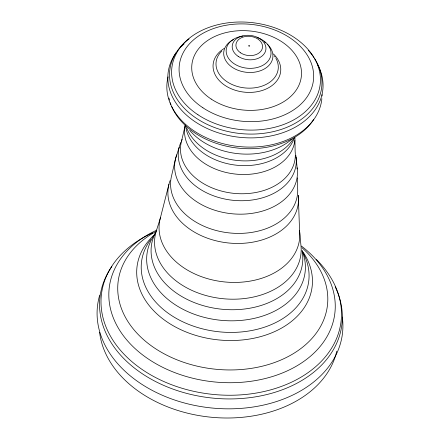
<?xml version="1.0" encoding="UTF-8"?>
<svg xmlns="http://www.w3.org/2000/svg" width="440" height="440" viewBox="0 0 440 440"><rect width="100%" height="100%" fill="white"/><g stroke="black" fill="none" stroke-linecap="round" stroke-linejoin="round"><path stroke-width="0.66" d="M185.262 125.164L181.385 141.779A57.59 41.498 6.1 0 0 235.174 193.474A57.59 41.498 6.1 0 0 295.136 151.509L294.905 137.258M168.927 184.344L160.171 218.73L155.716 232.843M179.185 147.301L175.577 158.582L171.573 175.868A63.751 45.936 6.1 0 0 231.121 233.09A63.751 45.936 6.1 0 0 297.5 186.637L297.368 177.815M296.109 157.305L297.242 168.988M170.099 180.598A65.489 47.19 6.1 0 0 227.414 242.858A65.489 47.19 6.1 0 0 298.287 195.41L299.563 230.654L300.927 245.267A73.513 52.971 6.1 0 1 222.569 298.661A73.513 52.971 6.1 0 1 156.453 230.302M335.181 286.836A121.732 87.714 6.1 0 1 214.324 398.25A121.732 87.714 6.1 0 1 111.854 266.596M316.404 259.518A120.577 86.884 6.1 0 1 293.139 381.42A120.577 86.884 6.1 0 1 123.651 353.826A120.577 86.884 6.1 0 1 152.658 232.854M303.237 253.171A84.167 60.643 6.1 0 1 220.732 331.964A84.167 60.643 6.1 0 1 150.7 239.569M303.067 252.071A88.127 63.498 6.1 0 1 276.106 330.918A88.127 63.498 6.1 0 1 162.492 318.599A88.127 63.498 6.1 0 1 153.296 235.823M302.115 250.701A79.585 57.343 6.1 0 1 218.73 320.062A79.585 57.343 6.1 0 1 155.364 233.387M302.038 250.674A76.076 54.819 6.1 0 1 219.263 308.935A76.076 54.819 6.1 0 1 155.546 232.397M302.022 247.764A105.331 75.9 6.1 0 1 291.198 354.899A105.331 75.9 6.1 0 1 142.626 338.773A105.331 75.9 6.1 0 1 155.375 231.841M294.569 137.286A55.402 39.919 6.1 0 1 236.77 165.237A55.402 39.919 6.1 0 1 185.68 126.038M293.442 138.655A56.887 40.992 6.1 0 1 237.413 160.496A56.887 40.992 6.1 0 1 186.659 127.798M294.866 140.41A55.402 39.919 6.1 0 1 233.101 173.778A55.402 39.919 6.1 0 1 185.262 125.131M291.495 139.475A62.854 45.287 6.1 0 1 189.706 130.339M181.544 141.163A57.59 41.498 6.1 0 1 182.111 139.321M295.823 155.337A59.197 42.653 6.1 0 1 232.205 200.211A59.197 42.653 6.1 0 1 180.912 142.274M297.072 167.701A61.595 44.38 6.1 0 1 231.33 213.697A61.595 44.38 6.1 0 1 176.754 154.864M299.563 230.654A70.571 50.848 6.1 0 1 225.176 281.996A70.571 50.848 6.1 0 1 160.518 217.448M301.472 246.098A113.531 81.807 6.1 0 1 297.831 365.305A113.531 81.807 6.1 0 1 133.546 347.144A113.531 81.807 6.1 0 1 156.827 230.109M267.245 44.165A24.69 17.793 6.1 0 1 263.697 69.322A24.69 17.793 6.1 0 1 228.795 64.477A24.69 17.793 6.1 0 1 233.695 39.507M264.214 41.8A24.69 17.793 6.1 0 1 265.793 42.933M256.96 37.417A22.495 16.209 6.1 0 1 265.853 63.322A22.495 16.209 6.1 0 1 229.68 59.846A22.495 16.209 6.1 0 1 242.864 36.058M275.88 58.267A31.24 22.512 6.1 0 1 243.628 87.78A31.24 22.512 6.1 0 1 221.859 51.056M274.456 56.056A31.24 22.512 6.1 0 1 275.209 57.151M273.399 53.9A33.952 24.464 6.1 0 1 268.565 87.786A33.952 24.464 6.1 0 1 221.359 82.621A33.952 24.464 6.1 0 1 224.125 48.51M336.754 351.225A119.9 86.394 6.1 0 1 214.022 417.483A119.9 86.394 6.1 0 1 99.6 332.288M317.587 64.477A77.831 56.078 6.1 0 1 242.171 137.538A77.831 56.078 6.1 0 1 175.956 52.916M181.077 46.811A77.831 56.078 6.1 0 1 184.058 43.973M314.595 58.57A76.428 55.072 6.1 0 1 287.194 127.188A76.428 55.072 6.1 0 1 187.781 111.634A76.428 55.072 6.1 0 1 189.041 38.929M308.347 50.43A76.428 55.072 6.1 0 1 313.863 57.442M313.736 119.345A76.291 54.973 6.1 0 1 240.097 148.319A76.291 54.973 6.1 0 1 171.699 106.585M170.918 104.66A76.291 54.973 6.1 0 1 170.225 102.713M169.455 100.095A76.291 54.973 6.1 0 1 168.988 98.126M321.877 98.692A77.831 56.078 6.1 0 1 234.784 146.025A77.831 56.078 6.1 0 1 168.069 76.841M322.075 94.672A77.831 56.078 6.1 0 1 322.053 96.014M342.326 317.086A123.255 88.809 6.1 0 1 213.246 408.139A123.255 88.809 6.1 0 1 99.732 295.026M248.76 45.848C249.541 47.245 250.091 44.825 248.76 45.848M238.161 56.348A16.94 12.21 6.1 0 0 265.694 50.584A16.94 12.21 6.1 0 0 243.353 35.75A16.94 12.21 6.1 0 0 238.161 56.348M240.642 52.866A13.36 9.625 6.1 0 0 262.356 48.318A13.36 9.625 6.1 0 0 244.734 36.619A13.36 9.625 6.1 0 0 240.642 52.866M211.167 99.061A55.044 39.661 6.1 0 0 300.641 80.322A55.044 39.661 6.1 0 0 228.041 32.131A55.044 39.661 6.1 0 0 211.167 99.061M202.912 107.784A67.485 48.626 6.1 0 0 312.609 84.81A67.485 48.626 6.1 0 0 223.603 25.729A67.485 48.626 6.1 0 0 202.912 107.784M197.962 114.763A74.63 53.774 6.1 0 0 319.27 89.359A74.63 53.774 6.1 0 0 220.841 24.024A74.63 53.774 6.1 0 0 197.962 114.763"/></g></svg>
